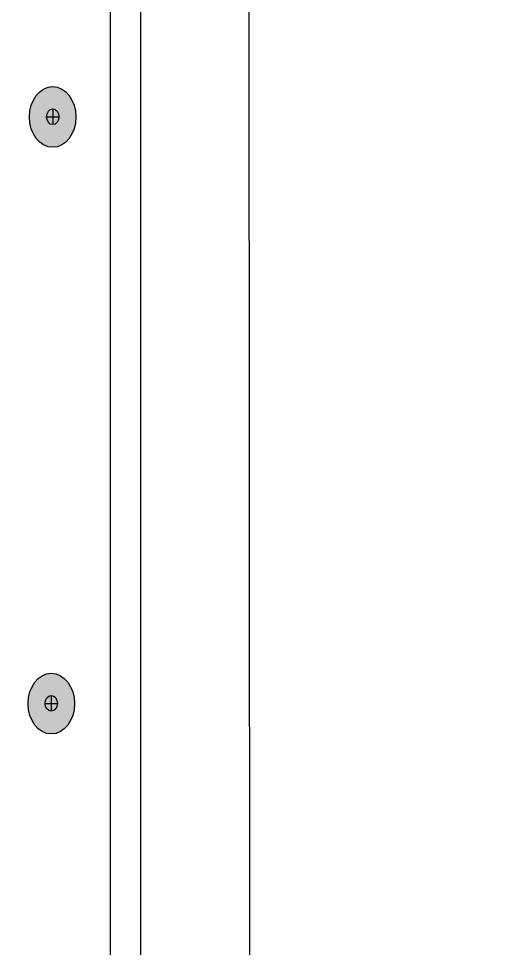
# Model space of a CAD drawing. Header units: inches. Extents: x -17.6 to 82.3, y -15.1 to 23.2.
# Drawn here: x 2.645 to 3.724, y 9.601 to 11.636 of the extents above; entities that cross this region are included whole.
import ezdxf

# ---------------------------------------------------------------- set-up
doc = ezdxf.new("R2010")
doc.units = ezdxf.units.IN
doc.header["$MEASUREMENT"] = 0
doc.layers.add('G-ANNO-TTLB', color=7, linetype='Continuous', lineweight=0)
doc.layers.add('TYVEK', color=7, linetype='Continuous', lineweight=0)

msp = doc.modelspace()

# ---------------------------------------------------------------- hatches: boundary and pattern name
at = {"layer": 'G-ANNO-TTLB', "true_color": 0xff00ff, "transparency": 33554687}
h = msp.add_hatch(color=6, dxfattribs=at)
edge = h.paths.add_edge_path()
edge.add_spline(control_points=[(24.6253, -11.0625), (24.6253, -11.0625), (-16.0625, -11.0625), (-16.0625, -11.0625), (-16.0625, -11.0625), (-16.0625, 23.0625), (-16.0625, 23.0625), (-16.0625, 23.0625), (24.6253, 23.0625), (24.6253, 23.0625), (24.6253, 23.0625), (24.6253, -11.0625), (24.6253, -11.0625)], knot_values=[0, 0, 0, 0, 1, 1, 1, 2, 2, 2, 3, 3, 3, 4, 4, 4, 4], degree=3, periodic=0)
edge = h.paths.add_edge_path()
edge.add_spline(control_points=[(-15.9375, 22.9375), (-15.9375, 22.9375), (-15.9375, -10.9375), (-15.9375, -10.9375), (-15.9375, -10.9375), (24.5003, -10.9375), (24.5003, -10.9375), (24.5003, -10.9375), (24.5003, 22.9375), (24.5003, 22.9375), (24.5003, 22.9375), (-15.9375, 22.9375), (-15.9375, 22.9375)], knot_values=[0, 0, 0, 0, 1, 1, 1, 2, 2, 2, 3, 3, 3, 4, 4, 4, 4], degree=3, periodic=0)
edge.add_line((-15.9375, 22.9375), (-15.9375, 22.9375))
at = {"layer": 'TYVEK', "true_color": 0x003b71, "transparency": 33554687}
h = msp.add_hatch(color=156, dxfattribs=at)
h.dxf.hatch_style = 2
edge = h.paths.add_edge_path()
edge.add_ellipse((2.7194, 11.4208), major_axis=(0, 0.0664), ratio=0.766948, start_angle=0, end_angle=360)
h = msp.add_hatch(color=156, dxfattribs=at)
h.dxf.hatch_style = 2
edge = h.paths.add_edge_path()
edge.add_ellipse((2.7164, 10.137), major_axis=(0, 0.0664), ratio=0.766948, start_angle=0, end_angle=360)

# ---------------------------------------------------------------- linework, layer by layer
at = {"layer": 'G-ANNO-TTLB'}
for points in [[(24.6253, -11.0625), (24.6253, -11.0625), (-16.0625, -11.0625), (-16.0625, -11.0625), (-16.0625, -11.0625), (-16.0625, 23.0625), (-16.0625, 23.0625), (-16.0625, 23.0625), (24.6253, 23.0625), (24.6253, 23.0625), (24.6253, 23.0625), (24.6253, -11.0625), (24.6253, -11.0625)], [(-15.9375, 22.9375), (-15.9375, 22.9375), (-15.9375, -10.9375), (-15.9375, -10.9375), (-15.9375, -10.9375), (24.5003, -10.9375), (24.5003, -10.9375), (24.5003, -10.9375), (24.5003, 22.9375), (24.5003, 22.9375), (24.5003, 22.9375), (-15.9375, 22.9375), (-15.9375, 22.9375)]]:
    msp.add_open_spline(points, degree=3, knots=[0, 0, 0, 0, 1, 1, 1, 2, 2, 2, 3, 3, 3, 4, 4, 4, 4], dxfattribs=at)
at = {"layer": 'TYVEK', "color": 18, "lineweight": 25, "true_color": 0x000000}
for p, q in [((3.1514, 8.5918), (3.1479, 14.4836)), ((2.8456, 14.3105), (2.8456, 8.4166))]:
    msp.add_line(p, q, dxfattribs=at)
at = {"layer": 'TYVEK', "color": 2, "lineweight": 25, "true_color": 0xffff00}
msp.add_line((2.9124, 8.4552), (2.9124, 14.3492), dxfattribs=at)
at = {"layer": 'TYVEK', "color": 252, "lineweight": 25, "true_color": 0x848484}
for p, q in [((2.7194, 11.4384), (2.7194, 11.4041)), ((2.7059, 11.4212), (2.7329, 11.4212)), ((2.7164, 10.1545), (2.7164, 10.1203)), ((2.7029, 10.1374), (2.7299, 10.1374))]:
    msp.add_line(p, q, dxfattribs=at)
at = {"layer": 'TYVEK', "color": 18, "lineweight": 25, "true_color": 0x000000}
for centre in [(2.7194, 11.4208), (2.7164, 10.137)]:
    msp.add_ellipse(centre, major_axis=(0, 0.0664), ratio=0.766948, dxfattribs=at)
at = {"layer": 'TYVEK', "color": 252, "lineweight": 25, "true_color": 0x848484}
for centre in [(2.7194, 11.4212), (2.7164, 10.1374)]:
    msp.add_ellipse(centre, major_axis=(0, 0.0171), ratio=0.788846, dxfattribs=at)

doc.saveas('drawing.dxf')
